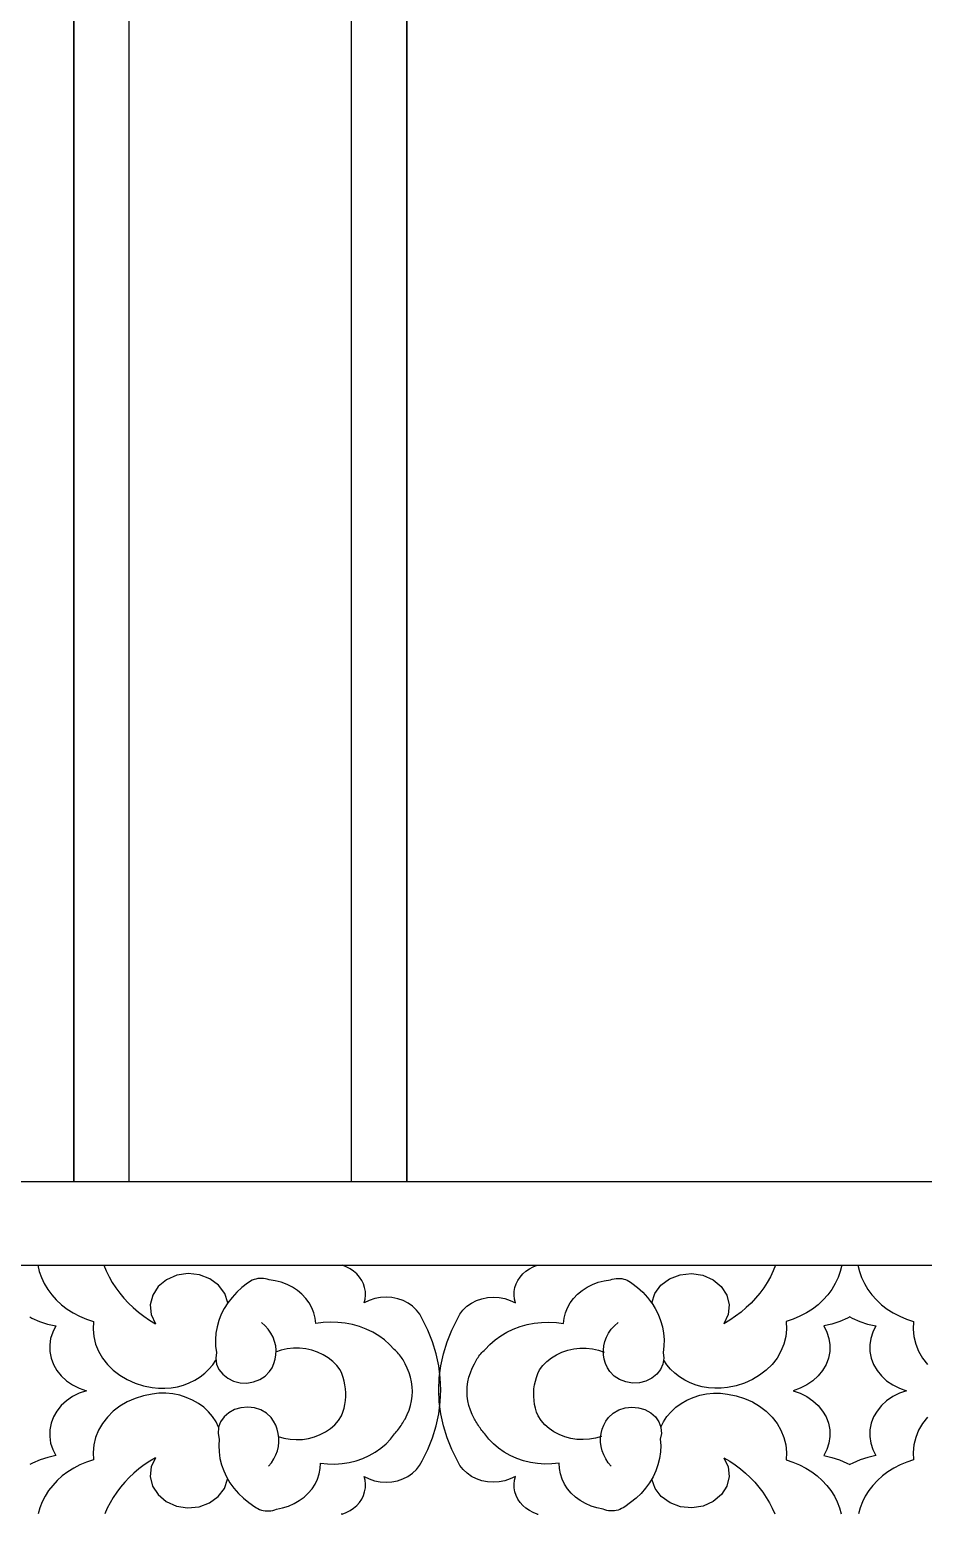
# Model space of a CAD drawing. Extents: x 1188826 to 1909461, y 608442 to 1651179.
# Drawn here: x 1661642 to 1661964, y 1032544 to 1033079 of the extents above; entities that cross this region are included whole.
import ezdxf

# ---------------------------------------------------------------- set-up
doc = ezdxf.new("R2010")
doc.units = 0
doc.header["$LTSCALE"] = 1000
doc.header["$MEASUREMENT"] = 0
doc.layers.add('窗', color=4, linetype='Continuous')
doc.layers.add('立面线', color=40, linetype='Continuous')

# ---------------------------------------------------------------- blocks, each defined once
blk = doc.blocks.new('EHYTERHT5EHTER')
at = {"layer": '窗', "ltscale": 3}
for points in [[(77363.13, -228180.6), (78173.39, -228180.6), (78173.39, -229130.6), (77363.13, -229130.6)], [(78293.39, -228180.6), (79228.66, -228180.6), (79228.66, -229130.6), (78293.39, -229130.6)]]:
    blk.add_lwpolyline(points, close=True, dxfattribs=at)

msp = doc.modelspace()

# ---------------------------------------------------------------- linework, layer by layer
at = {"layer": '立面线'}
for p, q in [((1661657.81, 1032663.42), (1661657.81, 1033613.42)), ((1661677.81, 1032663.42), (1661677.81, 1033613.42)), ((1661757.82, 1032663.42), (1661757.82, 1033613.42)), ((1661777.81, 1032663.42), (1661777.81, 1033613.42)), ((1669039.81, 1032663.42), (1660727.54, 1032663.42)), ((1660758.89, 1032633.42), (1669008.6, 1032633.42)), ((1661644.89, 1032633.42), (1661645.42, 1032631.14)), ((1661668.67, 1032633.42), (1661669.54, 1032631.3)), ((1661755.98, 1032632.83), (1661754.53, 1032633.42)), ((1661757.35, 1032632.09), (1661755.98, 1032632.83)), ((1661821.91, 1032632.09), (1661823.28, 1032632.83)), ((1661823.28, 1032632.83), (1661824.73, 1032633.42)), ((1661910.59, 1032633.42), (1661909.72, 1032631.3)), ((1661934.37, 1032633.42), (1661933.84, 1032631.14)), ((1661940.22, 1032633.42), (1661940.75, 1032631.14)), ((1661645.42, 1032631.14), (1661646.19, 1032628.9)), ((1661646.19, 1032628.9), (1661647.2, 1032626.74)), ((1661669.54, 1032631.3), (1661670.54, 1032629.23)), ((1661670.54, 1032629.23), (1661671.69, 1032627.2)), ((1661691.23, 1032628.12), (1661688.26, 1032625.67)), ((1661694.91, 1032629.73), (1661691.23, 1032628.12)), ((1661698.98, 1032630.35), (1661694.91, 1032629.73)), ((1661703.08, 1032629.93), (1661698.98, 1032630.35)), ((1661706.86, 1032628.5), (1661703.08, 1032629.93)), ((1661709.99, 1032626.19), (1661706.86, 1032628.5)), ((1661721.51, 1032627.62), (1661720.96, 1032627.26)), ((1661722.11, 1032627.93), (1661721.51, 1032627.62)), ((1661722.74, 1032628.19), (1661722.11, 1032627.93)), ((1661723.39, 1032628.39), (1661722.74, 1032628.19)), ((1661724.07, 1032628.54), (1661723.39, 1032628.39)), ((1661724.75, 1032628.62), (1661724.07, 1032628.54)), ((1661725.45, 1032628.64), (1661724.75, 1032628.62)), ((1661726.14, 1032628.61), (1661725.45, 1032628.64)), ((1661726.83, 1032628.51), (1661726.14, 1032628.61)), ((1661727.5, 1032628.36), (1661726.83, 1032628.51)), ((1661728.15, 1032628.14), (1661727.5, 1032628.36)), ((1661730.38, 1032627.79), (1661728.15, 1032628.14)), ((1661732.55, 1032627.22), (1661730.38, 1032627.79)), ((1661758.61, 1032631.22), (1661757.35, 1032632.09)), ((1661759.73, 1032630.22), (1661758.61, 1032631.22)), ((1661760.7, 1032629.11), (1661759.73, 1032630.22)), ((1661761.51, 1032627.91), (1661760.7, 1032629.11)), ((1661762.14, 1032626.63), (1661761.51, 1032627.91)), ((1661817.12, 1032626.63), (1661817.75, 1032627.91)), ((1661817.75, 1032627.91), (1661818.56, 1032629.11)), ((1661818.56, 1032629.11), (1661819.53, 1032630.22)), ((1661819.53, 1032630.22), (1661820.65, 1032631.22)), ((1661820.65, 1032631.22), (1661821.91, 1032632.09)), ((1661846.71, 1032627.22), (1661848.88, 1032627.79)), ((1661848.88, 1032627.79), (1661851.11, 1032628.14)), ((1661851.11, 1032628.14), (1661851.76, 1032628.36)), ((1661851.76, 1032628.36), (1661852.43, 1032628.51)), ((1661852.43, 1032628.51), (1661853.11, 1032628.61)), ((1661853.11, 1032628.61), (1661853.81, 1032628.64)), ((1661853.81, 1032628.64), (1661854.5, 1032628.62)), ((1661854.5, 1032628.62), (1661855.19, 1032628.54)), ((1661855.19, 1032628.54), (1661855.87, 1032628.39)), ((1661855.87, 1032628.39), (1661856.52, 1032628.19)), ((1661856.52, 1032628.19), (1661857.15, 1032627.93)), ((1661857.15, 1032627.93), (1661857.75, 1032627.62)), ((1661857.75, 1032627.62), (1661858.3, 1032627.26)), ((1661869.27, 1032626.19), (1661872.4, 1032628.5)), ((1661872.4, 1032628.5), (1661876.18, 1032629.93)), ((1661876.18, 1032629.93), (1661880.28, 1032630.35)), ((1661880.28, 1032630.35), (1661884.35, 1032629.73)), ((1661884.35, 1032629.73), (1661888.03, 1032628.12)), ((1661888.03, 1032628.12), (1661891, 1032625.67)), ((1661908.71, 1032629.23), (1661907.57, 1032627.2)), ((1661909.72, 1032631.3), (1661908.71, 1032629.23)), ((1661933.07, 1032628.9), (1661932.06, 1032626.74)), ((1661933.84, 1032631.14), (1661933.07, 1032628.9)), ((1661940.75, 1032631.14), (1661941.53, 1032628.9)), ((1661941.53, 1032628.9), (1661942.54, 1032626.74)), ((1661647.2, 1032626.74), (1661648.44, 1032624.66)), ((1661648.44, 1032624.66), (1661649.89, 1032622.69)), ((1661649.89, 1032622.69), (1661651.55, 1032620.85)), ((1661671.69, 1032627.2), (1661672.96, 1032625.24)), ((1661672.96, 1032625.24), (1661674.36, 1032623.34)), ((1661674.36, 1032623.34), (1661675.88, 1032621.51)), ((1661686.26, 1032622.57), (1661685.39, 1032619.11)), ((1661688.26, 1032625.67), (1661686.26, 1032622.57)), ((1661712.19, 1032623.19), (1661709.99, 1032626.19)), ((1661713.28, 1032619.78), (1661712.19, 1032623.19)), ((1661716.54, 1032623.62), (1661714.84, 1032621.8)), ((1661718.41, 1032625.31), (1661716.54, 1032623.62)), ((1661720.45, 1032626.86), (1661718.41, 1032625.31)), ((1661720.96, 1032627.26), (1661720.45, 1032626.86)), ((1661734.62, 1032626.44), (1661732.55, 1032627.22)), ((1661736.57, 1032625.45), (1661734.62, 1032626.44)), ((1661738.37, 1032624.27), (1661736.57, 1032625.45)), ((1661739.99, 1032622.92), (1661738.37, 1032624.27)), ((1661741.42, 1032621.41), (1661739.99, 1032622.92)), ((1661762.58, 1032625.3), (1661762.14, 1032626.63)), ((1661762.83, 1032623.93), (1661762.58, 1032625.3)), ((1661762.74, 1032621.16), (1661762.89, 1032622.54)), ((1661762.89, 1032622.54), (1661762.83, 1032623.93)), ((1661816.37, 1032622.54), (1661816.43, 1032623.93)), ((1661816.52, 1032621.16), (1661816.37, 1032622.54)), ((1661816.43, 1032623.93), (1661816.68, 1032625.3)), ((1661816.68, 1032625.3), (1661817.12, 1032626.63)), ((1661837.84, 1032621.41), (1661839.27, 1032622.92)), ((1661839.27, 1032622.92), (1661840.89, 1032624.27)), ((1661840.89, 1032624.27), (1661842.69, 1032625.45)), ((1661842.69, 1032625.45), (1661844.64, 1032626.44)), ((1661844.64, 1032626.44), (1661846.71, 1032627.22)), ((1661858.3, 1032627.26), (1661858.81, 1032626.86)), ((1661858.81, 1032626.86), (1661860.85, 1032625.31)), ((1661860.85, 1032625.31), (1661862.72, 1032623.62)), ((1661862.72, 1032623.62), (1661864.42, 1032621.8)), ((1661865.98, 1032619.78), (1661867.07, 1032623.19)), ((1661867.07, 1032623.19), (1661869.27, 1032626.19)), ((1661891, 1032625.67), (1661893, 1032622.57)), ((1661893, 1032622.57), (1661893.87, 1032619.11)), ((1661904.9, 1032623.34), (1661903.38, 1032621.51)), ((1661906.3, 1032625.24), (1661904.9, 1032623.34)), ((1661907.57, 1032627.2), (1661906.3, 1032625.24)), ((1661929.37, 1032622.69), (1661927.71, 1032620.85)), ((1661930.82, 1032624.66), (1661929.37, 1032622.69)), ((1661932.06, 1032626.74), (1661930.82, 1032624.66)), ((1661942.54, 1032626.74), (1661943.77, 1032624.66)), ((1661943.77, 1032624.66), (1661945.22, 1032622.69)), ((1661945.22, 1032622.69), (1661946.88, 1032620.85)), ((1661651.55, 1032620.85), (1661653.4, 1032619.14)), ((1661653.4, 1032619.14), (1661655.42, 1032617.58)), ((1661655.42, 1032617.58), (1661657.6, 1032616.19)), ((1661675.88, 1032621.51), (1661677.52, 1032619.75)), ((1661677.52, 1032619.75), (1661679.27, 1032618.08)), ((1661679.27, 1032618.08), (1661681.12, 1032616.49)), ((1661685.39, 1032619.11), (1661685.74, 1032615.59)), ((1661712.04, 1032617.82), (1661710.95, 1032615.68)), ((1661713.28, 1032619.78), (1661712.04, 1032617.82)), ((1661713.34, 1032619.86), (1661713.28, 1032619.78)), ((1661714.84, 1032621.8), (1661713.34, 1032619.86)), ((1661742.63, 1032619.77), (1661741.42, 1032621.41)), ((1661743.61, 1032618.02), (1661742.63, 1032619.77)), ((1661744.33, 1032616.18), (1661743.61, 1032618.02)), ((1661762.41, 1032619.8), (1661762.74, 1032621.16)), ((1661764.23, 1032620.71), (1661762.41, 1032619.8)), ((1661766.19, 1032621.36), (1661764.23, 1032620.71)), ((1661768.24, 1032621.76), (1661766.19, 1032621.36)), ((1661770.34, 1032621.88), (1661768.24, 1032621.76)), ((1661772.43, 1032621.73), (1661770.34, 1032621.88)), ((1661774.48, 1032621.32), (1661772.43, 1032621.73)), ((1661776.43, 1032620.64), (1661774.48, 1032621.32)), ((1661778.24, 1032619.72), (1661776.43, 1032620.64)), ((1661779.86, 1032618.58), (1661778.24, 1032619.72)), ((1661781.27, 1032617.23), (1661779.86, 1032618.58)), ((1661782.42, 1032615.73), (1661781.27, 1032617.23)), ((1661796.84, 1032615.73), (1661797.99, 1032617.23)), ((1661797.99, 1032617.23), (1661799.4, 1032618.58)), ((1661799.4, 1032618.58), (1661801.02, 1032619.72)), ((1661801.02, 1032619.72), (1661802.83, 1032620.64)), ((1661802.83, 1032620.64), (1661804.78, 1032621.32)), ((1661804.78, 1032621.32), (1661806.82, 1032621.73)), ((1661806.82, 1032621.73), (1661808.92, 1032621.88)), ((1661808.92, 1032621.88), (1661811.02, 1032621.76)), ((1661811.02, 1032621.76), (1661813.07, 1032621.36)), ((1661813.07, 1032621.36), (1661815.03, 1032620.71)), ((1661815.03, 1032620.71), (1661816.85, 1032619.8)), ((1661816.85, 1032619.8), (1661816.52, 1032621.16)), ((1661834.93, 1032616.18), (1661835.65, 1032618.02)), ((1661835.65, 1032618.02), (1661836.63, 1032619.77)), ((1661836.63, 1032619.77), (1661837.84, 1032621.41)), ((1661864.42, 1032621.8), (1661865.92, 1032619.86)), ((1661865.92, 1032619.86), (1661865.98, 1032619.78)), ((1661865.98, 1032619.78), (1661867.22, 1032617.82)), ((1661867.22, 1032617.82), (1661868.31, 1032615.68)), ((1661893.87, 1032619.11), (1661893.52, 1032615.59)), ((1661899.99, 1032618.08), (1661898.13, 1032616.49)), ((1661901.74, 1032619.75), (1661899.99, 1032618.08)), ((1661903.38, 1032621.51), (1661901.74, 1032619.75)), ((1661923.84, 1032617.58), (1661921.66, 1032616.19)), ((1661925.86, 1032619.14), (1661923.84, 1032617.58)), ((1661927.71, 1032620.85), (1661925.86, 1032619.14)), ((1661946.88, 1032620.85), (1661948.73, 1032619.14)), ((1661948.73, 1032619.14), (1661950.76, 1032617.58)), ((1661950.76, 1032617.58), (1661952.94, 1032616.19)), ((1661641.96, 1032614.79), (1661642.77, 1032614.35)), ((1661642.77, 1032614.35), (1661645.51, 1032613.15)), ((1661645.51, 1032613.15), (1661648.39, 1032612.19)), ((1661648.39, 1032612.19), (1661651.36, 1032611.49)), ((1661651.36, 1032611.49), (1661650.24, 1032609.31)), ((1661657.6, 1032616.19), (1661659.92, 1032614.97)), ((1661659.92, 1032614.97), (1661662.37, 1032613.94)), ((1661662.37, 1032613.94), (1661664.91, 1032613.11)), ((1661664.91, 1032613.11), (1661664.77, 1032610.38)), ((1661681.12, 1032616.49), (1661683.08, 1032615)), ((1661683.08, 1032615), (1661685.14, 1032613.6)), ((1661685.14, 1032613.6), (1661687.28, 1032612.3)), ((1661685.74, 1032615.59), (1661687.28, 1032612.3)), ((1661710.08, 1032613.47), (1661709.44, 1032611.21)), ((1661710.95, 1032615.68), (1661710.08, 1032613.47)), ((1661726.71, 1032611.56), (1661725.4, 1032612.72)), ((1661727.85, 1032610.28), (1661726.71, 1032611.56)), ((1661744.8, 1032614.28), (1661744.33, 1032616.18)), ((1661745.01, 1032612.35), (1661744.8, 1032614.28)), ((1661747.64, 1032612.7), (1661745.01, 1032612.35)), ((1661750.3, 1032612.84), (1661747.64, 1032612.7)), ((1661752.96, 1032612.76), (1661750.3, 1032612.84)), ((1661755.6, 1032612.47), (1661752.96, 1032612.76)), ((1661758.19, 1032611.96), (1661755.6, 1032612.47)), ((1661760.72, 1032611.25), (1661758.19, 1032611.96)), ((1661783.29, 1032614.09), (1661782.42, 1032615.73)), ((1661785.3, 1032609.95), (1661783.25, 1032614.09)), ((1661793.96, 1032609.95), (1661796.01, 1032614.09)), ((1661795.97, 1032614.09), (1661796.84, 1032615.73)), ((1661818.54, 1032611.25), (1661821.07, 1032611.96)), ((1661821.07, 1032611.96), (1661823.66, 1032612.47)), ((1661823.66, 1032612.47), (1661826.3, 1032612.76)), ((1661826.3, 1032612.76), (1661828.96, 1032612.84)), ((1661828.96, 1032612.84), (1661831.62, 1032612.7)), ((1661831.62, 1032612.7), (1661834.25, 1032612.35)), ((1661834.25, 1032612.35), (1661834.46, 1032614.28)), ((1661834.46, 1032614.28), (1661834.93, 1032616.18)), ((1661851.41, 1032610.28), (1661852.55, 1032611.56)), ((1661852.55, 1032611.56), (1661853.86, 1032612.72)), ((1661868.31, 1032615.68), (1661869.18, 1032613.47)), ((1661869.18, 1032613.47), (1661869.82, 1032611.21)), ((1661893.52, 1032615.59), (1661891.98, 1032612.3)), ((1661894.12, 1032613.6), (1661891.98, 1032612.3)), ((1661896.18, 1032615), (1661894.12, 1032613.6)), ((1661898.13, 1032616.49), (1661896.18, 1032615)), ((1661916.89, 1032613.94), (1661914.35, 1032613.11)), ((1661914.35, 1032613.11), (1661914.49, 1032610.38)), ((1661919.33, 1032614.97), (1661916.89, 1032613.94)), ((1661921.66, 1032616.19), (1661919.33, 1032614.97)), ((1661930.87, 1032612.19), (1661927.9, 1032611.49)), ((1661927.9, 1032611.49), (1661929.02, 1032609.31)), ((1661933.75, 1032613.15), (1661930.87, 1032612.19)), ((1661936.49, 1032614.35), (1661933.75, 1032613.15)), ((1661937.3, 1032614.79), (1661936.49, 1032614.35)), ((1661937.3, 1032614.79), (1661938.1, 1032614.35)), ((1661938.1, 1032614.35), (1661940.85, 1032613.15)), ((1661940.85, 1032613.15), (1661943.72, 1032612.19)), ((1661943.72, 1032612.19), (1661946.7, 1032611.49)), ((1661946.7, 1032611.49), (1661945.57, 1032609.31)), ((1661952.94, 1032616.19), (1661955.26, 1032614.97)), ((1661955.26, 1032614.97), (1661957.7, 1032613.94)), ((1661957.7, 1032613.94), (1661960.25, 1032613.11)), ((1661960.25, 1032613.11), (1661960.11, 1032610.38)), ((1661649.5, 1032607.01), (1661649.15, 1032604.64)), ((1661650.24, 1032609.31), (1661649.5, 1032607.01)), ((1661664.77, 1032610.38), (1661665.04, 1032607.64)), ((1661665.04, 1032607.64), (1661665.7, 1032604.96)), ((1661709.03, 1032608.91), (1661708.85, 1032606.58)), ((1661708.85, 1032606.58), (1661708.91, 1032604.25)), ((1661709.44, 1032611.21), (1661709.03, 1032608.91)), ((1661728.81, 1032608.9), (1661727.85, 1032610.28)), ((1661729.59, 1032607.43), (1661728.81, 1032608.9)), ((1661730.17, 1032605.9), (1661729.59, 1032607.43)), ((1661763.16, 1032610.33), (1661760.72, 1032611.25)), ((1661765.48, 1032609.22), (1661763.16, 1032610.33)), ((1661767.67, 1032607.92), (1661765.48, 1032609.22)), ((1661769.71, 1032606.46), (1661767.67, 1032607.92)), ((1661771.58, 1032604.83), (1661769.71, 1032606.46)), ((1661786.99, 1032605.75), (1661785.3, 1032609.95)), ((1661792.27, 1032605.75), (1661793.96, 1032609.95)), ((1661807.68, 1032604.83), (1661809.55, 1032606.46)), ((1661809.55, 1032606.46), (1661811.58, 1032607.92)), ((1661811.58, 1032607.92), (1661813.78, 1032609.22)), ((1661813.78, 1032609.22), (1661816.1, 1032610.33)), ((1661816.1, 1032610.33), (1661818.54, 1032611.25)), ((1661849.09, 1032605.9), (1661849.67, 1032607.43)), ((1661849.67, 1032607.43), (1661850.45, 1032608.9)), ((1661850.45, 1032608.9), (1661851.41, 1032610.28)), ((1661869.82, 1032611.21), (1661870.23, 1032608.91)), ((1661870.23, 1032608.91), (1661870.41, 1032606.58)), ((1661870.41, 1032606.58), (1661870.35, 1032604.25)), ((1661914.22, 1032607.64), (1661913.56, 1032604.96)), ((1661914.49, 1032610.38), (1661914.22, 1032607.64)), ((1661929.02, 1032609.31), (1661929.76, 1032607.01)), ((1661929.76, 1032607.01), (1661930.11, 1032604.64)), ((1661944.83, 1032607.01), (1661944.49, 1032604.64)), ((1661945.57, 1032609.31), (1661944.83, 1032607.01)), ((1661960.11, 1032610.38), (1661960.37, 1032607.64)), ((1661960.37, 1032607.64), (1661961.04, 1032604.96)), ((1661649.15, 1032604.64), (1661649.21, 1032602.25)), ((1661649.21, 1032602.25), (1661649.67, 1032599.9)), ((1661665.7, 1032604.96), (1661666.75, 1032602.37)), ((1661666.75, 1032602.37), (1661668.18, 1032599.92)), ((1661708.91, 1032604.25), (1661709.21, 1032601.94)), ((1661709.21, 1032601.94), (1661708.95, 1032599.85)), ((1661730.54, 1032604.32), (1661730.17, 1032605.9)), ((1661730.38, 1032599.51), (1661730.65, 1032601.11)), ((1661732.51, 1032602.72), (1661730.43, 1032602.01)), ((1661730.7, 1032602.72), (1661730.54, 1032604.32)), ((1661730.65, 1032601.11), (1661730.7, 1032602.72)), ((1661734.68, 1032603.21), (1661732.51, 1032602.72)), ((1661736.91, 1032603.46), (1661734.68, 1032603.21)), ((1661739.15, 1032603.46), (1661736.91, 1032603.46)), ((1661741.38, 1032603.23), (1661739.15, 1032603.46)), ((1661743.55, 1032602.76), (1661741.38, 1032603.23)), ((1661745.64, 1032602.06), (1661743.55, 1032602.76)), ((1661747.61, 1032601.14), (1661745.64, 1032602.06)), ((1661749.43, 1032600.02), (1661747.61, 1032601.14)), ((1661773.26, 1032603.06), (1661771.58, 1032604.83)), ((1661773.67, 1032602.68), (1661773.26, 1032603.06)), ((1661774.07, 1032602.28), (1661773.67, 1032602.68)), ((1661774.45, 1032601.88), (1661774.07, 1032602.28)), ((1661774.82, 1032601.46), (1661774.45, 1032601.88)), ((1661775.17, 1032601.04), (1661774.82, 1032601.46)), ((1661775.5, 1032600.6), (1661775.17, 1032601.04)), ((1661775.82, 1032600.16), (1661775.5, 1032600.6)), ((1661788.31, 1032601.48), (1661786.99, 1032605.75)), ((1661789.25, 1032597.17), (1661788.31, 1032601.48)), ((1661790.01, 1032597.17), (1661790.95, 1032601.48)), ((1661790.95, 1032601.48), (1661792.27, 1032605.75)), ((1661803.44, 1032600.16), (1661803.76, 1032600.6)), ((1661803.76, 1032600.6), (1661804.09, 1032601.04)), ((1661804.09, 1032601.04), (1661804.44, 1032601.46)), ((1661804.44, 1032601.46), (1661804.81, 1032601.88)), ((1661804.81, 1032601.88), (1661805.19, 1032602.28)), ((1661805.19, 1032602.28), (1661805.59, 1032602.68)), ((1661805.59, 1032602.68), (1661806, 1032603.06)), ((1661806, 1032603.06), (1661807.68, 1032604.83)), ((1661829.83, 1032600.02), (1661831.65, 1032601.14)), ((1661831.65, 1032601.14), (1661833.62, 1032602.06)), ((1661833.62, 1032602.06), (1661835.71, 1032602.76)), ((1661835.71, 1032602.76), (1661837.88, 1032603.23)), ((1661837.88, 1032603.23), (1661840.11, 1032603.46)), ((1661840.11, 1032603.46), (1661842.35, 1032603.46)), ((1661842.35, 1032603.46), (1661844.58, 1032603.21)), ((1661844.58, 1032603.21), (1661846.75, 1032602.72)), ((1661846.75, 1032602.72), (1661848.83, 1032602.01)), ((1661848.56, 1032602.72), (1661848.72, 1032604.32)), ((1661848.61, 1032601.11), (1661848.56, 1032602.72)), ((1661848.88, 1032599.51), (1661848.61, 1032601.11)), ((1661848.72, 1032604.32), (1661849.09, 1032605.9)), ((1661870.35, 1032604.25), (1661870.05, 1032601.94)), ((1661870.05, 1032601.94), (1661870.31, 1032599.85)), ((1661912.51, 1032602.37), (1661911.08, 1032599.92)), ((1661913.56, 1032604.96), (1661912.51, 1032602.37)), ((1661930.05, 1032602.25), (1661929.59, 1032599.9)), ((1661930.11, 1032604.64), (1661930.05, 1032602.25)), ((1661944.49, 1032604.64), (1661944.55, 1032602.25)), ((1661944.55, 1032602.25), (1661945.01, 1032599.9)), ((1661961.04, 1032604.96), (1661962.09, 1032602.37)), ((1661962.09, 1032602.37), (1661963.51, 1032599.92)), ((1661649.67, 1032599.9), (1661650.53, 1032597.63)), ((1661650.53, 1032597.63), (1661651.76, 1032595.49)), ((1661651.76, 1032595.49), (1661653.34, 1032593.52)), ((1661668.18, 1032599.92), (1661669.95, 1032597.64)), ((1661669.95, 1032597.64), (1661672.05, 1032595.57)), ((1661672.05, 1032595.57), (1661674.43, 1032593.74)), ((1661704.99, 1032594.44), (1661706.52, 1032595.91)), ((1661706.52, 1032595.91), (1661707.85, 1032597.51)), ((1661707.85, 1032597.51), (1661708.98, 1032599.22)), ((1661708.95, 1032599.85), (1661709.25, 1032597.77)), ((1661709.25, 1032597.77), (1661710.11, 1032595.81)), ((1661710.11, 1032595.81), (1661711.47, 1032594.07)), ((1661728.36, 1032595.03), (1661729.23, 1032596.45)), ((1661729.23, 1032596.45), (1661729.91, 1032597.96)), ((1661729.91, 1032597.96), (1661730.38, 1032599.51)), ((1661751.07, 1032598.72), (1661749.43, 1032600.02)), ((1661752.51, 1032597.24), (1661751.07, 1032598.72)), ((1661753.72, 1032595.63), (1661752.51, 1032597.24)), ((1661754.31, 1032594.31), (1661753.72, 1032595.63)), ((1661776.12, 1032599.71), (1661775.82, 1032600.16)), ((1661776.4, 1032599.25), (1661776.12, 1032599.71)), ((1661776.66, 1032598.78), (1661776.4, 1032599.25)), ((1661776.91, 1032598.3), (1661776.66, 1032598.78)), ((1661777.13, 1032597.82), (1661776.91, 1032598.3)), ((1661777.93, 1032596.25), (1661777.13, 1032597.82)), ((1661778.6, 1032594.63), (1661777.93, 1032596.25)), ((1661789.82, 1032592.83), (1661789.25, 1032597.17)), ((1661789.44, 1032592.83), (1661790.01, 1032597.17)), ((1661800.66, 1032594.63), (1661801.33, 1032596.25)), ((1661801.33, 1032596.25), (1661802.13, 1032597.82)), ((1661802.13, 1032597.82), (1661802.35, 1032598.3)), ((1661802.35, 1032598.3), (1661802.6, 1032598.78)), ((1661802.6, 1032598.78), (1661802.86, 1032599.25)), ((1661802.86, 1032599.25), (1661803.14, 1032599.71)), ((1661803.14, 1032599.71), (1661803.44, 1032600.16)), ((1661824.95, 1032594.31), (1661825.54, 1032595.63)), ((1661825.54, 1032595.63), (1661826.75, 1032597.24)), ((1661826.75, 1032597.24), (1661828.19, 1032598.72)), ((1661828.19, 1032598.72), (1661829.83, 1032600.02)), ((1661849.35, 1032597.96), (1661848.88, 1032599.51)), ((1661850.03, 1032596.45), (1661849.35, 1032597.96)), ((1661850.9, 1032595.03), (1661850.03, 1032596.45)), ((1661869.15, 1032595.81), (1661867.78, 1032594.07)), ((1661870.01, 1032597.77), (1661869.15, 1032595.81)), ((1661870.31, 1032599.85), (1661870.01, 1032597.77)), ((1661871.41, 1032597.51), (1661870.28, 1032599.22)), ((1661872.74, 1032595.91), (1661871.41, 1032597.51)), ((1661874.27, 1032594.44), (1661872.74, 1032595.91)), ((1661907.21, 1032595.57), (1661904.83, 1032593.74)), ((1661909.31, 1032597.64), (1661907.21, 1032595.57)), ((1661911.08, 1032599.92), (1661909.31, 1032597.64)), ((1661927.5, 1032595.49), (1661925.92, 1032593.52)), ((1661928.73, 1032597.63), (1661927.5, 1032595.49)), ((1661929.59, 1032599.9), (1661928.73, 1032597.63)), ((1661945.01, 1032599.9), (1661945.87, 1032597.63)), ((1661945.87, 1032597.63), (1661947.1, 1032595.49)), ((1661947.1, 1032595.49), (1661948.68, 1032593.52)), ((1661963.51, 1032599.92), (1661965.29, 1032597.64)), ((1661653.34, 1032593.52), (1661655.23, 1032591.77)), ((1661655.23, 1032591.77), (1661657.41, 1032590.27)), ((1661657.41, 1032590.27), (1661659.81, 1032589.06)), ((1661674.43, 1032593.74), (1661677.06, 1032592.18)), ((1661677.06, 1032592.18), (1661679.9, 1032590.91)), ((1661679.9, 1032590.91), (1661682.9, 1032589.96)), ((1661682.9, 1032589.96), (1661686.02, 1032589.35)), ((1661695.14, 1032589.61), (1661697.33, 1032590.2)), ((1661697.33, 1032590.2), (1661699.43, 1032590.99)), ((1661699.43, 1032590.99), (1661701.43, 1032591.97)), ((1661701.43, 1032591.97), (1661703.29, 1032593.12)), ((1661703.29, 1032593.12), (1661704.99, 1032594.44)), ((1661711.47, 1032594.07), (1661713.27, 1032592.64)), ((1661713.27, 1032592.64), (1661715.4, 1032591.61)), ((1661715.4, 1032591.61), (1661717.75, 1032591.02)), ((1661717.75, 1032591.02), (1661720.2, 1032590.92)), ((1661720.2, 1032590.92), (1661722.61, 1032591.3)), ((1661722.61, 1032591.3), (1661724.85, 1032592.15)), ((1661724.85, 1032592.15), (1661726.8, 1032593.41)), ((1661726.8, 1032593.41), (1661728.36, 1032595.03)), ((1661754.8, 1032592.97), (1661754.31, 1032594.31)), ((1661755.2, 1032591.61), (1661754.8, 1032592.97)), ((1661755.5, 1032590.22), (1661755.2, 1032591.61)), ((1661755.7, 1032588.83), (1661755.5, 1032590.22)), ((1661779.11, 1032592.98), (1661778.6, 1032594.63)), ((1661779.49, 1032591.3), (1661779.11, 1032592.98)), ((1661779.71, 1032589.6), (1661779.49, 1032591.3)), ((1661789.25, 1032588.48), (1661789.44, 1032592.83)), ((1661790.01, 1032588.48), (1661789.82, 1032592.83)), ((1661799.55, 1032589.6), (1661799.77, 1032591.3)), ((1661799.77, 1032591.3), (1661800.15, 1032592.98)), ((1661800.15, 1032592.98), (1661800.66, 1032594.63)), ((1661823.56, 1032588.83), (1661823.76, 1032590.22)), ((1661823.76, 1032590.22), (1661824.06, 1032591.61)), ((1661824.06, 1032591.61), (1661824.45, 1032592.97)), ((1661824.45, 1032592.97), (1661824.95, 1032594.31)), ((1661852.46, 1032593.41), (1661850.9, 1032595.03)), ((1661854.41, 1032592.15), (1661852.46, 1032593.41)), ((1661856.65, 1032591.3), (1661854.41, 1032592.15)), ((1661859.06, 1032590.92), (1661856.65, 1032591.3)), ((1661861.51, 1032591.02), (1661859.06, 1032590.92)), ((1661863.86, 1032591.61), (1661861.51, 1032591.02)), ((1661865.99, 1032592.64), (1661863.86, 1032591.61)), ((1661867.78, 1032594.07), (1661865.99, 1032592.64)), ((1661875.97, 1032593.12), (1661874.27, 1032594.44)), ((1661877.83, 1032591.97), (1661875.97, 1032593.12)), ((1661879.83, 1032590.99), (1661877.83, 1032591.97)), ((1661881.93, 1032590.2), (1661879.83, 1032590.99)), ((1661884.12, 1032589.61), (1661881.93, 1032590.2)), ((1661896.36, 1032589.96), (1661893.24, 1032589.35)), ((1661899.36, 1032590.91), (1661896.36, 1032589.96)), ((1661902.2, 1032592.18), (1661899.36, 1032590.91)), ((1661904.83, 1032593.74), (1661902.2, 1032592.18)), ((1661921.85, 1032590.27), (1661919.45, 1032589.06)), ((1661924.02, 1032591.77), (1661921.85, 1032590.27)), ((1661925.92, 1032593.52), (1661924.02, 1032591.77)), ((1661948.68, 1032593.52), (1661950.57, 1032591.77)), ((1661950.57, 1032591.77), (1661952.74, 1032590.27)), ((1661952.74, 1032590.27), (1661955.14, 1032589.06)), ((1661655.23, 1032584.55), (1661653.34, 1032582.8)), ((1661657.41, 1032586.04), (1661655.23, 1032584.55)), ((1661659.81, 1032587.26), (1661657.41, 1032586.04)), ((1661659.81, 1032589.06), (1661662.39, 1032588.16)), ((1661662.39, 1032588.16), (1661659.81, 1032587.26)), ((1661679.9, 1032585.4), (1661677.06, 1032584.14)), ((1661682.9, 1032586.35), (1661679.9, 1032585.4)), ((1661686.02, 1032586.97), (1661682.9, 1032586.35)), ((1661686.02, 1032589.35), (1661688.3, 1032589.1)), ((1661688.52, 1032587.23), (1661686.02, 1032586.97)), ((1661688.3, 1032589.1), (1661690.6, 1032589.06)), ((1661691.04, 1032587.24), (1661688.52, 1032587.23)), ((1661690.6, 1032589.06), (1661692.88, 1032589.23)), ((1661693.54, 1032587), (1661691.04, 1032587.24)), ((1661692.88, 1032589.23), (1661695.14, 1032589.61)), ((1661696, 1032586.5), (1661693.54, 1032587)), ((1661698.36, 1032585.76), (1661696, 1032586.5)), ((1661700.61, 1032584.78), (1661698.36, 1032585.76)), ((1661702.71, 1032583.58), (1661700.61, 1032584.78)), ((1661755.47, 1032583.22), (1661755.68, 1032584.61)), ((1661755.68, 1032584.61), (1661755.79, 1032586.02)), ((1661755.79, 1032587.42), (1661755.7, 1032588.83)), ((1661755.79, 1032586.02), (1661755.79, 1032587.42)), ((1661779.49, 1032584.48), (1661779.71, 1032586.18)), ((1661779.79, 1032587.89), (1661779.71, 1032589.6)), ((1661779.71, 1032586.18), (1661779.79, 1032587.89)), ((1661789.44, 1032584.12), (1661789.25, 1032588.48)), ((1661789.82, 1032584.12), (1661790.01, 1032588.48)), ((1661799.47, 1032587.89), (1661799.55, 1032589.6)), ((1661799.55, 1032586.18), (1661799.47, 1032587.89)), ((1661799.77, 1032584.48), (1661799.55, 1032586.18)), ((1661823.47, 1032587.42), (1661823.56, 1032588.83)), ((1661823.47, 1032586.02), (1661823.47, 1032587.42)), ((1661823.58, 1032584.61), (1661823.47, 1032586.02)), ((1661823.79, 1032583.22), (1661823.58, 1032584.61)), ((1661876.55, 1032583.58), (1661878.65, 1032584.78)), ((1661878.65, 1032584.78), (1661880.9, 1032585.76)), ((1661880.9, 1032585.76), (1661883.26, 1032586.5)), ((1661883.26, 1032586.5), (1661885.72, 1032587)), ((1661886.38, 1032589.23), (1661884.12, 1032589.61)), ((1661885.72, 1032587), (1661888.22, 1032587.24)), ((1661888.66, 1032589.06), (1661886.38, 1032589.23)), ((1661888.22, 1032587.24), (1661890.74, 1032587.23)), ((1661890.96, 1032589.1), (1661888.66, 1032589.06)), ((1661890.74, 1032587.23), (1661893.24, 1032586.97)), ((1661893.24, 1032589.35), (1661890.96, 1032589.1)), ((1661893.24, 1032586.97), (1661896.36, 1032586.35)), ((1661896.36, 1032586.35), (1661899.36, 1032585.4)), ((1661899.36, 1032585.4), (1661902.2, 1032584.14)), ((1661919.45, 1032589.06), (1661916.87, 1032588.16)), ((1661916.87, 1032588.16), (1661919.45, 1032587.26)), ((1661919.45, 1032587.26), (1661921.85, 1032586.04)), ((1661921.85, 1032586.04), (1661924.02, 1032584.55)), ((1661924.02, 1032584.55), (1661925.92, 1032582.8)), ((1661950.57, 1032584.55), (1661948.68, 1032582.8)), ((1661952.74, 1032586.04), (1661950.57, 1032584.55)), ((1661955.14, 1032587.26), (1661952.74, 1032586.04)), ((1661955.14, 1032589.06), (1661957.72, 1032588.16)), ((1661957.72, 1032588.16), (1661955.14, 1032587.26)), ((1661651.76, 1032580.83), (1661650.53, 1032578.69)), ((1661653.34, 1032582.8), (1661651.76, 1032580.83)), ((1661672.05, 1032580.75), (1661669.95, 1032578.68)), ((1661674.43, 1032582.58), (1661672.05, 1032580.75)), ((1661677.06, 1032584.14), (1661674.43, 1032582.58)), ((1661704.62, 1032582.18), (1661702.71, 1032583.58)), ((1661706.34, 1032580.6), (1661704.62, 1032582.18)), ((1661707.82, 1032578.86), (1661706.34, 1032580.6)), ((1661713.67, 1032580.21), (1661711.97, 1032578.7)), ((1661715.73, 1032581.34), (1661713.67, 1032580.21)), ((1661718.04, 1032582.03), (1661715.73, 1032581.34)), ((1661720.48, 1032582.25), (1661718.04, 1032582.03)), ((1661722.91, 1032581.98), (1661720.48, 1032582.25)), ((1661725.2, 1032581.25), (1661722.91, 1032581.98)), ((1661727.23, 1032580.07), (1661725.2, 1032581.25)), ((1661728.89, 1032578.53), (1661727.23, 1032580.07)), ((1661754.25, 1032579.13), (1661754.76, 1032580.47)), ((1661754.76, 1032580.47), (1661755.16, 1032581.83)), ((1661755.16, 1032581.83), (1661755.47, 1032583.22)), ((1661777.13, 1032577.96), (1661777.93, 1032579.53)), ((1661777.93, 1032579.53), (1661778.6, 1032581.14)), ((1661778.6, 1032581.14), (1661779.11, 1032582.8)), ((1661779.11, 1032582.8), (1661779.49, 1032584.48)), ((1661788.31, 1032575.48), (1661789.25, 1032579.78)), ((1661789.25, 1032579.78), (1661789.82, 1032584.12)), ((1661790.01, 1032579.78), (1661789.44, 1032584.12)), ((1661790.95, 1032575.48), (1661790.01, 1032579.78)), ((1661800.15, 1032582.8), (1661799.77, 1032584.48)), ((1661800.66, 1032581.14), (1661800.15, 1032582.8)), ((1661801.33, 1032579.53), (1661800.66, 1032581.14)), ((1661802.13, 1032577.96), (1661801.33, 1032579.53)), ((1661824.1, 1032581.83), (1661823.79, 1032583.22)), ((1661824.5, 1032580.47), (1661824.1, 1032581.83)), ((1661825.01, 1032579.13), (1661824.5, 1032580.47)), ((1661850.37, 1032578.53), (1661852.03, 1032580.07)), ((1661852.03, 1032580.07), (1661854.06, 1032581.25)), ((1661854.06, 1032581.25), (1661856.35, 1032581.98)), ((1661856.35, 1032581.98), (1661858.78, 1032582.25)), ((1661858.78, 1032582.25), (1661861.22, 1032582.03)), ((1661861.22, 1032582.03), (1661863.53, 1032581.34)), ((1661863.53, 1032581.34), (1661865.59, 1032580.21)), ((1661865.59, 1032580.21), (1661867.29, 1032578.7)), ((1661871.44, 1032578.86), (1661872.92, 1032580.6)), ((1661872.92, 1032580.6), (1661874.64, 1032582.18)), ((1661874.64, 1032582.18), (1661876.55, 1032583.58)), ((1661902.2, 1032584.14), (1661904.83, 1032582.58)), ((1661904.83, 1032582.58), (1661907.21, 1032580.75)), ((1661907.21, 1032580.75), (1661909.31, 1032578.68)), ((1661925.92, 1032582.8), (1661927.5, 1032580.83)), ((1661927.5, 1032580.83), (1661928.73, 1032578.69)), ((1661947.1, 1032580.83), (1661945.87, 1032578.69)), ((1661948.68, 1032582.8), (1661947.1, 1032580.83)), ((1661649.21, 1032574.06), (1661649.15, 1032571.68)), ((1661649.67, 1032576.42), (1661649.21, 1032574.06)), ((1661650.53, 1032578.69), (1661649.67, 1032576.42)), ((1661666.75, 1032573.94), (1661665.7, 1032571.35)), ((1661668.18, 1032576.4), (1661666.75, 1032573.94)), ((1661669.95, 1032578.68), (1661668.18, 1032576.4)), ((1661709.05, 1032576.97), (1661707.82, 1032578.86)), ((1661710.01, 1032574.98), (1661709.05, 1032576.97)), ((1661709.99, 1032574.89), (1661709.82, 1032572.8)), ((1661710.01, 1032574.98), (1661709.99, 1032574.89)), ((1661710.72, 1032576.89), (1661710.01, 1032574.98)), ((1661711.97, 1032578.7), (1661710.72, 1032576.89)), ((1661729.8, 1032577.17), (1661728.89, 1032578.53)), ((1661730.54, 1032575.74), (1661729.8, 1032577.17)), ((1661731.1, 1032574.25), (1661730.54, 1032575.74)), ((1661731.49, 1032572.72), (1661731.1, 1032574.25)), ((1661748.5, 1032573.33), (1661750.25, 1032574.54)), ((1661750.25, 1032574.54), (1661751.8, 1032575.92)), ((1661751.8, 1032575.92), (1661753.15, 1032577.46)), ((1661753.15, 1032577.46), (1661754.25, 1032579.13)), ((1661774.1, 1032573.44), (1661774.44, 1032573.87)), ((1661774.44, 1032573.87), (1661774.78, 1032574.31)), ((1661774.78, 1032574.31), (1661775.1, 1032574.75)), ((1661775.1, 1032574.75), (1661775.42, 1032575.2)), ((1661775.42, 1032575.2), (1661775.73, 1032575.65)), ((1661775.73, 1032575.65), (1661776.03, 1032576.1)), ((1661776.03, 1032576.1), (1661776.32, 1032576.56)), ((1661776.32, 1032576.56), (1661776.6, 1032577.02)), ((1661776.6, 1032577.02), (1661776.87, 1032577.49)), ((1661776.87, 1032577.49), (1661777.13, 1032577.96)), ((1661786.99, 1032571.21), (1661788.31, 1032575.48)), ((1661792.27, 1032571.21), (1661790.95, 1032575.48)), ((1661802.39, 1032577.49), (1661802.13, 1032577.96)), ((1661802.66, 1032577.02), (1661802.39, 1032577.49)), ((1661802.94, 1032576.56), (1661802.66, 1032577.02)), ((1661803.23, 1032576.1), (1661802.94, 1032576.56)), ((1661803.53, 1032575.65), (1661803.23, 1032576.1)), ((1661803.84, 1032575.2), (1661803.53, 1032575.65)), ((1661804.16, 1032574.75), (1661803.84, 1032575.2)), ((1661804.48, 1032574.31), (1661804.16, 1032574.75)), ((1661804.82, 1032573.87), (1661804.48, 1032574.31)), ((1661805.16, 1032573.44), (1661804.82, 1032573.87)), ((1661826.11, 1032577.46), (1661825.01, 1032579.13)), ((1661827.45, 1032575.92), (1661826.11, 1032577.46)), ((1661829.01, 1032574.54), (1661827.45, 1032575.92)), ((1661830.76, 1032573.33), (1661829.01, 1032574.54)), ((1661847.77, 1032572.72), (1661848.15, 1032574.25)), ((1661848.15, 1032574.25), (1661848.72, 1032575.74)), ((1661848.72, 1032575.74), (1661849.46, 1032577.17)), ((1661849.46, 1032577.17), (1661850.37, 1032578.53)), ((1661867.29, 1032578.7), (1661868.54, 1032576.89)), ((1661868.54, 1032576.89), (1661869.25, 1032574.98)), ((1661869.25, 1032574.98), (1661870.21, 1032576.97)), ((1661869.25, 1032574.98), (1661869.27, 1032574.89)), ((1661869.27, 1032574.89), (1661869.44, 1032572.8)), ((1661870.21, 1032576.97), (1661871.44, 1032578.86)), ((1661909.31, 1032578.68), (1661911.08, 1032576.4)), ((1661911.08, 1032576.4), (1661912.51, 1032573.94)), ((1661912.51, 1032573.94), (1661913.56, 1032571.35)), ((1661928.73, 1032578.69), (1661929.59, 1032576.42)), ((1661929.59, 1032576.42), (1661930.05, 1032574.06)), ((1661930.05, 1032574.06), (1661930.11, 1032571.68)), ((1661944.55, 1032574.06), (1661944.49, 1032571.68)), ((1661945.01, 1032576.42), (1661944.55, 1032574.06)), ((1661945.87, 1032578.69), (1661945.01, 1032576.42)), ((1661962.09, 1032573.94), (1661961.04, 1032571.35)), ((1661963.51, 1032576.4), (1661962.09, 1032573.94)), ((1661965.29, 1032578.68), (1661963.51, 1032576.4)), ((1661649.15, 1032571.68), (1661649.5, 1032569.31)), ((1661649.5, 1032569.31), (1661650.24, 1032567.01)), ((1661665.04, 1032568.67), (1661664.77, 1032565.94)), ((1661665.7, 1032571.35), (1661665.04, 1032568.67)), ((1661709.82, 1032572.8), (1661710.21, 1032570.73)), ((1661710.21, 1032570.73), (1661710.06, 1032568.41)), ((1661731.41, 1032571.66), (1661733.53, 1032571.05)), ((1661731.68, 1032571.16), (1661731.49, 1032572.72)), ((1661731.51, 1032568.04), (1661731.69, 1032569.6)), ((1661731.69, 1032569.6), (1661731.68, 1032571.16)), ((1661733.53, 1032571.05), (1661735.73, 1032570.67)), ((1661735.73, 1032570.67), (1661737.97, 1032570.52)), ((1661737.97, 1032570.52), (1661740.21, 1032570.62)), ((1661740.21, 1032570.62), (1661742.41, 1032570.96)), ((1661742.41, 1032570.96), (1661744.56, 1032571.53)), ((1661744.56, 1032571.53), (1661746.6, 1032572.33)), ((1661746.6, 1032572.33), (1661748.5, 1032573.33)), ((1661768.44, 1032567.42), (1661770.29, 1032569)), ((1661770.29, 1032569), (1661771.95, 1032570.73)), ((1661771.95, 1032570.73), (1661773.39, 1032572.59)), ((1661773.39, 1032572.59), (1661773.75, 1032573.01)), ((1661773.75, 1032573.01), (1661774.1, 1032573.44)), ((1661785.3, 1032567), (1661786.99, 1032571.21)), ((1661793.96, 1032567), (1661792.27, 1032571.21)), ((1661805.51, 1032573.01), (1661805.16, 1032573.44)), ((1661805.87, 1032572.59), (1661805.51, 1032573.01)), ((1661807.31, 1032570.73), (1661805.87, 1032572.59)), ((1661808.97, 1032569), (1661807.31, 1032570.73)), ((1661810.82, 1032567.42), (1661808.97, 1032569)), ((1661832.66, 1032572.33), (1661830.76, 1032573.33)), ((1661834.7, 1032571.53), (1661832.66, 1032572.33)), ((1661836.85, 1032570.96), (1661834.7, 1032571.53)), ((1661839.05, 1032570.62), (1661836.85, 1032570.96)), ((1661841.29, 1032570.52), (1661839.05, 1032570.62)), ((1661843.53, 1032570.67), (1661841.29, 1032570.52)), ((1661845.73, 1032571.05), (1661843.53, 1032570.67)), ((1661847.85, 1032571.66), (1661845.73, 1032571.05)), ((1661847.57, 1032571.16), (1661847.77, 1032572.72)), ((1661847.57, 1032569.6), (1661847.57, 1032571.16)), ((1661847.75, 1032568.04), (1661847.57, 1032569.6)), ((1661869.44, 1032572.8), (1661869.05, 1032570.73)), ((1661869.05, 1032570.73), (1661869.19, 1032568.41)), ((1661913.56, 1032571.35), (1661914.22, 1032568.67)), ((1661914.22, 1032568.67), (1661914.49, 1032565.94)), ((1661929.76, 1032569.31), (1661929.02, 1032567.01)), ((1661930.11, 1032571.68), (1661929.76, 1032569.31)), ((1661944.49, 1032571.68), (1661944.83, 1032569.31)), ((1661944.83, 1032569.31), (1661945.57, 1032567.01)), ((1661960.37, 1032568.67), (1661960.11, 1032565.94)), ((1661961.04, 1032571.35), (1661960.37, 1032568.67)), ((1661645.67, 1032563.23), (1661642.99, 1032562.08)), ((1661648.47, 1032564.15), (1661645.67, 1032563.23)), ((1661651.36, 1032564.82), (1661648.47, 1032564.15)), ((1661650.24, 1032567.01), (1661651.36, 1032564.82)), ((1661664.91, 1032563.2), (1661662.45, 1032562.4)), ((1661664.77, 1032565.94), (1661664.91, 1032563.2)), ((1661687.28, 1032564.01), (1661685.21, 1032562.76)), ((1661687.28, 1032564.01), (1661685.75, 1032560.75)), ((1661710.06, 1032568.41), (1661710.15, 1032566.08)), ((1661710.15, 1032566.08), (1661710.48, 1032563.77)), ((1661710.48, 1032563.77), (1661711.04, 1032561.49)), ((1661728.98, 1032562.2), (1661729.87, 1032563.57)), ((1661729.87, 1032563.57), (1661730.6, 1032565.01)), ((1661730.6, 1032565.01), (1661731.15, 1032566.5)), ((1661731.15, 1032566.5), (1661731.51, 1032568.04)), ((1661759.51, 1032562.91), (1661761.93, 1032563.75)), ((1661761.93, 1032563.75), (1661764.24, 1032564.78)), ((1661764.24, 1032564.78), (1661766.42, 1032566.01)), ((1661766.42, 1032566.01), (1661768.44, 1032567.42)), ((1661783.25, 1032562.87), (1661785.3, 1032567)), ((1661796.01, 1032562.87), (1661793.96, 1032567)), ((1661812.84, 1032566.01), (1661810.82, 1032567.42)), ((1661815.02, 1032564.78), (1661812.84, 1032566.01)), ((1661817.33, 1032563.75), (1661815.02, 1032564.78)), ((1661819.75, 1032562.91), (1661817.33, 1032563.75)), ((1661848.11, 1032566.5), (1661847.75, 1032568.04)), ((1661848.66, 1032565.01), (1661848.11, 1032566.5)), ((1661849.38, 1032563.57), (1661848.66, 1032565.01)), ((1661850.28, 1032562.2), (1661849.38, 1032563.57)), ((1661868.78, 1032563.77), (1661868.22, 1032561.49)), ((1661869.11, 1032566.08), (1661868.78, 1032563.77)), ((1661869.19, 1032568.41), (1661869.11, 1032566.08)), ((1661891.98, 1032564.01), (1661893.51, 1032560.75)), ((1661891.98, 1032564.01), (1661894.05, 1032562.76)), ((1661914.49, 1032565.94), (1661914.35, 1032563.2)), ((1661914.35, 1032563.2), (1661916.81, 1032562.4)), ((1661929.02, 1032567.01), (1661927.9, 1032564.82)), ((1661927.9, 1032564.82), (1661930.79, 1032564.15)), ((1661930.79, 1032564.15), (1661933.59, 1032563.23)), ((1661933.59, 1032563.23), (1661936.27, 1032562.08)), ((1661941.01, 1032563.23), (1661938.33, 1032562.08)), ((1661943.8, 1032564.15), (1661941.01, 1032563.23)), ((1661946.7, 1032564.82), (1661943.8, 1032564.15)), ((1661945.57, 1032567.01), (1661946.7, 1032564.82)), ((1661960.25, 1032563.2), (1661957.78, 1032562.4)), ((1661960.11, 1032565.94), (1661960.25, 1032563.2)), ((1661642.99, 1032562.08), (1661641.96, 1032561.52)), ((1661655.69, 1032558.92), (1661653.7, 1032557.44)), ((1661657.81, 1032560.25), (1661655.69, 1032558.92)), ((1661660.07, 1032561.41), (1661657.81, 1032560.25)), ((1661662.45, 1032562.4), (1661660.07, 1032561.41)), ((1661679.51, 1032558.46), (1661677.8, 1032556.85)), ((1661681.32, 1032559.98), (1661679.51, 1032558.46)), ((1661683.22, 1032561.42), (1661681.32, 1032559.98)), ((1661685.21, 1032562.76), (1661683.22, 1032561.42)), ((1661685.75, 1032560.75), (1661685.39, 1032557.24)), ((1661711.04, 1032561.49), (1661711.82, 1032559.26)), ((1661711.82, 1032559.26), (1661712.83, 1032557.09)), ((1661727.93, 1032560.92), (1661728.98, 1032562.2)), ((1661745.59, 1032556.3), (1661746.2, 1032558.17)), ((1661746.2, 1032558.17), (1661746.55, 1032560.09)), ((1661746.55, 1032560.09), (1661746.63, 1032562.02)), ((1661746.63, 1032562.02), (1661749.22, 1032561.76)), ((1661749.22, 1032561.76), (1661751.83, 1032561.71)), ((1661751.83, 1032561.71), (1661754.43, 1032561.89)), ((1661754.43, 1032561.89), (1661757, 1032562.29)), ((1661757, 1032562.29), (1661759.51, 1032562.91)), ((1661778.17, 1032557.29), (1661779.8, 1032558.42)), ((1661779.8, 1032558.42), (1661781.21, 1032559.75)), ((1661781.21, 1032559.75), (1661782.37, 1032561.24)), ((1661782.37, 1032561.24), (1661783.25, 1032562.87)), ((1661796.89, 1032561.24), (1661796.01, 1032562.87)), ((1661798.05, 1032559.75), (1661796.89, 1032561.24)), ((1661799.46, 1032558.42), (1661798.05, 1032559.75)), ((1661801.09, 1032557.29), (1661799.46, 1032558.42)), ((1661822.26, 1032562.29), (1661819.75, 1032562.91)), ((1661824.83, 1032561.89), (1661822.26, 1032562.29)), ((1661827.43, 1032561.71), (1661824.83, 1032561.89)), ((1661830.04, 1032561.76), (1661827.43, 1032561.71)), ((1661832.63, 1032562.02), (1661830.04, 1032561.76)), ((1661832.71, 1032560.09), (1661832.63, 1032562.02)), ((1661833.06, 1032558.17), (1661832.71, 1032560.09)), ((1661833.67, 1032556.3), (1661833.06, 1032558.17)), ((1661851.33, 1032560.92), (1661850.28, 1032562.2)), ((1661867.44, 1032559.26), (1661866.43, 1032557.09)), ((1661868.22, 1032561.49), (1661867.44, 1032559.26)), ((1661893.51, 1032560.75), (1661893.87, 1032557.24)), ((1661894.05, 1032562.76), (1661896.04, 1032561.42)), ((1661896.04, 1032561.42), (1661897.94, 1032559.98)), ((1661897.94, 1032559.98), (1661899.75, 1032558.46)), ((1661899.75, 1032558.46), (1661901.46, 1032556.85)), ((1661916.81, 1032562.4), (1661919.19, 1032561.41)), ((1661919.19, 1032561.41), (1661921.44, 1032560.25)), ((1661921.44, 1032560.25), (1661923.57, 1032558.92)), ((1661923.57, 1032558.92), (1661925.56, 1032557.44)), ((1661936.27, 1032562.08), (1661937.3, 1032561.52)), ((1661938.33, 1032562.08), (1661937.3, 1032561.52)), ((1661951.02, 1032558.92), (1661949.04, 1032557.44)), ((1661953.15, 1032560.25), (1661951.02, 1032558.92)), ((1661955.41, 1032561.41), (1661953.15, 1032560.25)), ((1661957.78, 1032562.4), (1661955.41, 1032561.41)), ((1661650.24, 1032554.04), (1661648.78, 1032552.16)), ((1661651.88, 1032555.8), (1661650.24, 1032554.04)), ((1661653.7, 1032557.44), (1661651.88, 1032555.8)), ((1661674.7, 1032553.42), (1661673.32, 1032551.6)), ((1661676.2, 1032555.17), (1661674.7, 1032553.42)), ((1661677.8, 1032556.85), (1661676.2, 1032555.17)), ((1661685.39, 1032557.24), (1661686.23, 1032553.79)), ((1661686.23, 1032553.79), (1661688.21, 1032550.71)), ((1661709.86, 1032550), (1661712.1, 1032552.95)), ((1661712.1, 1032552.95), (1661713.25, 1032556.33)), ((1661712.83, 1032557.09), (1661714.06, 1032555.01)), ((1661714.06, 1032555.01), (1661715.49, 1032553.03)), ((1661715.49, 1032553.03), (1661717.12, 1032551.16)), ((1661742.3, 1032551.24), (1661743.63, 1032552.81)), ((1661743.63, 1032552.81), (1661744.73, 1032554.5)), ((1661744.73, 1032554.5), (1661745.59, 1032556.3)), ((1661762.74, 1032555.89), (1661762.41, 1032557.25)), ((1661762.41, 1032557.25), (1661764.22, 1032556.35)), ((1661762.58, 1032551.75), (1661762.83, 1032553.12)), ((1661762.89, 1032554.51), (1661762.74, 1032555.89)), ((1661762.83, 1032553.12), (1661762.89, 1032554.51)), ((1661764.22, 1032556.35), (1661766.17, 1032555.69)), ((1661766.17, 1032555.69), (1661768.21, 1032555.3)), ((1661768.21, 1032555.3), (1661770.3, 1032555.17)), ((1661770.3, 1032555.17), (1661772.39, 1032555.31)), ((1661772.39, 1032555.31), (1661774.42, 1032555.72)), ((1661774.42, 1032555.72), (1661776.37, 1032556.38)), ((1661776.37, 1032556.38), (1661778.17, 1032557.29)), ((1661802.89, 1032556.38), (1661801.09, 1032557.29)), ((1661804.83, 1032555.72), (1661802.89, 1032556.38)), ((1661806.87, 1032555.31), (1661804.83, 1032555.72)), ((1661808.96, 1032555.17), (1661806.87, 1032555.31)), ((1661811.05, 1032555.3), (1661808.96, 1032555.17)), ((1661813.09, 1032555.69), (1661811.05, 1032555.3)), ((1661815.04, 1032556.35), (1661813.09, 1032555.69)), ((1661816.85, 1032557.25), (1661815.04, 1032556.35)), ((1661816.37, 1032554.51), (1661816.52, 1032555.89)), ((1661816.43, 1032553.12), (1661816.37, 1032554.51)), ((1661816.68, 1032551.75), (1661816.43, 1032553.12)), ((1661816.52, 1032555.89), (1661816.85, 1032557.25)), ((1661834.53, 1032554.5), (1661833.67, 1032556.3)), ((1661835.63, 1032552.81), (1661834.53, 1032554.5)), ((1661836.96, 1032551.24), (1661835.63, 1032552.81)), ((1661863.77, 1032553.03), (1661862.14, 1032551.16)), ((1661865.2, 1032555.01), (1661863.77, 1032553.03)), ((1661866.43, 1032557.09), (1661865.2, 1032555.01)), ((1661867.16, 1032552.95), (1661866.01, 1032556.33)), ((1661869.4, 1032550), (1661867.16, 1032552.95)), ((1661893.03, 1032553.79), (1661891.05, 1032550.71)), ((1661893.87, 1032557.24), (1661893.03, 1032553.79)), ((1661901.46, 1032556.85), (1661903.06, 1032555.17)), ((1661903.06, 1032555.17), (1661904.56, 1032553.42)), ((1661904.56, 1032553.42), (1661905.94, 1032551.6)), ((1661925.56, 1032557.44), (1661927.38, 1032555.8)), ((1661927.38, 1032555.8), (1661929.02, 1032554.04)), ((1661929.02, 1032554.04), (1661930.48, 1032552.16)), ((1661945.57, 1032554.04), (1661944.12, 1032552.16)), ((1661947.22, 1032555.8), (1661945.57, 1032554.04)), ((1661949.04, 1032557.44), (1661947.22, 1032555.8)), ((1661646.48, 1032548.1), (1661645.66, 1032545.96)), ((1661647.53, 1032550.17), (1661646.48, 1032548.1)), ((1661648.78, 1032552.16), (1661647.53, 1032550.17)), ((1661670.92, 1032547.78), (1661669.9, 1032545.79)), ((1661672.06, 1032549.72), (1661670.92, 1032547.78)), ((1661673.32, 1032551.6), (1661672.06, 1032549.72)), ((1661688.21, 1032550.71), (1661691.15, 1032548.24)), ((1661691.15, 1032548.24), (1661694.8, 1032546.62)), ((1661702.93, 1032546.35), (1661706.71, 1032547.74)), ((1661706.71, 1032547.74), (1661709.86, 1032550)), ((1661717.12, 1032551.16), (1661718.93, 1032549.42)), ((1661718.93, 1032549.42), (1661720.91, 1032547.83)), ((1661720.91, 1032547.83), (1661723.04, 1032546.38)), ((1661735.14, 1032546.59), (1661737.16, 1032547.47)), ((1661737.16, 1032547.47), (1661739.04, 1032548.55)), ((1661739.04, 1032548.55), (1661740.76, 1032549.81)), ((1661740.76, 1032549.81), (1661742.3, 1032551.24)), ((1661759.73, 1032546.83), (1661760.7, 1032547.94)), ((1661760.7, 1032547.94), (1661761.51, 1032549.14)), ((1661761.51, 1032549.14), (1661762.14, 1032550.42)), ((1661762.14, 1032550.42), (1661762.58, 1032551.75)), ((1661817.12, 1032550.42), (1661816.68, 1032551.75)), ((1661817.75, 1032549.14), (1661817.12, 1032550.42)), ((1661818.56, 1032547.94), (1661817.75, 1032549.14)), ((1661819.53, 1032546.83), (1661818.56, 1032547.94)), ((1661838.49, 1032549.81), (1661836.96, 1032551.24)), ((1661840.22, 1032548.55), (1661838.49, 1032549.81)), ((1661842.1, 1032547.47), (1661840.22, 1032548.55)), ((1661844.12, 1032546.59), (1661842.1, 1032547.47)), ((1661858.35, 1032547.83), (1661856.22, 1032546.38)), ((1661860.33, 1032549.42), (1661858.35, 1032547.83)), ((1661862.14, 1032551.16), (1661860.33, 1032549.42)), ((1661872.55, 1032547.74), (1661869.4, 1032550)), ((1661876.33, 1032546.35), (1661872.55, 1032547.74)), ((1661888.11, 1032548.24), (1661884.46, 1032546.62)), ((1661891.05, 1032550.71), (1661888.11, 1032548.24)), ((1661905.94, 1032551.6), (1661907.2, 1032549.72)), ((1661907.2, 1032549.72), (1661908.34, 1032547.78)), ((1661908.34, 1032547.78), (1661909.36, 1032545.79)), ((1661930.48, 1032552.16), (1661931.73, 1032550.17)), ((1661931.73, 1032550.17), (1661932.78, 1032548.1)), ((1661932.78, 1032548.1), (1661933.6, 1032545.96)), ((1661941.82, 1032548.1), (1661940.99, 1032545.96)), ((1661942.86, 1032550.17), (1661941.82, 1032548.1)), ((1661944.12, 1032552.16), (1661942.86, 1032550.17)), ((1661645.66, 1032545.96), (1661645.06, 1032543.76)), ((1661669.9, 1032545.79), (1661669.01, 1032543.76)), ((1661694.8, 1032546.62), (1661698.84, 1032545.97)), ((1661698.84, 1032545.97), (1661702.93, 1032546.35)), ((1661723.04, 1032546.38), (1661723.58, 1032546)), ((1661723.58, 1032546), (1661724.15, 1032545.66)), ((1661724.15, 1032545.66), (1661724.76, 1032545.38)), ((1661724.76, 1032545.38), (1661725.41, 1032545.16)), ((1661725.41, 1032545.16), (1661726.08, 1032544.99)), ((1661726.08, 1032544.99), (1661726.76, 1032544.87)), ((1661726.76, 1032544.87), (1661727.45, 1032544.82)), ((1661727.45, 1032544.82), (1661728.15, 1032544.83)), ((1661728.15, 1032544.83), (1661728.84, 1032544.9)), ((1661728.84, 1032544.9), (1661729.52, 1032545.03)), ((1661729.52, 1032545.03), (1661730.18, 1032545.22)), ((1661730.18, 1032545.22), (1661730.81, 1032545.46)), ((1661730.81, 1032545.46), (1661733.02, 1032545.91)), ((1661733.02, 1032545.91), (1661735.14, 1032546.59)), ((1661754.52, 1032543.63), (1661754.17, 1032543.63)), ((1661754.52, 1032543.63), (1661755.98, 1032544.22)), ((1661755.98, 1032544.22), (1661757.35, 1032544.96)), ((1661757.35, 1032544.96), (1661758.61, 1032545.83)), ((1661758.61, 1032545.83), (1661759.73, 1032546.83)), ((1661820.65, 1032545.83), (1661819.53, 1032546.83)), ((1661821.91, 1032544.96), (1661820.65, 1032545.83)), ((1661823.28, 1032544.22), (1661821.91, 1032544.96)), ((1661824.74, 1032543.63), (1661823.28, 1032544.22)), ((1661824.74, 1032543.63), (1661825.09, 1032543.63)), ((1661846.24, 1032545.91), (1661844.12, 1032546.59)), ((1661848.45, 1032545.46), (1661846.24, 1032545.91)), ((1661849.08, 1032545.22), (1661848.45, 1032545.46)), ((1661849.74, 1032545.03), (1661849.08, 1032545.22)), ((1661850.42, 1032544.9), (1661849.74, 1032545.03)), ((1661851.11, 1032544.83), (1661850.42, 1032544.9)), ((1661851.81, 1032544.82), (1661851.11, 1032544.83)), ((1661852.5, 1032544.87), (1661851.81, 1032544.82)), ((1661853.18, 1032544.99), (1661852.5, 1032544.87)), ((1661853.85, 1032545.16), (1661853.18, 1032544.99)), ((1661854.49, 1032545.38), (1661853.85, 1032545.16)), ((1661855.11, 1032545.66), (1661854.49, 1032545.38)), ((1661855.68, 1032546), (1661855.11, 1032545.66)), ((1661856.22, 1032546.38), (1661855.68, 1032546)), ((1661880.42, 1032545.97), (1661876.33, 1032546.35)), ((1661884.46, 1032546.62), (1661880.42, 1032545.97)), ((1661909.36, 1032545.79), (1661910.25, 1032543.76)), ((1661933.6, 1032545.96), (1661934.2, 1032543.76)), ((1661940.99, 1032545.96), (1661940.39, 1032543.76))]:
    msp.add_line(p, q, dxfattribs=at)

# ---------------------------------------------------------------- block references
at = {"layer": '窗'}
msp.add_blockref('EHYTERHT5EHTER', (1583484.46, 1261794.02), dxfattribs=at)

doc.saveas('drawing.dxf')
